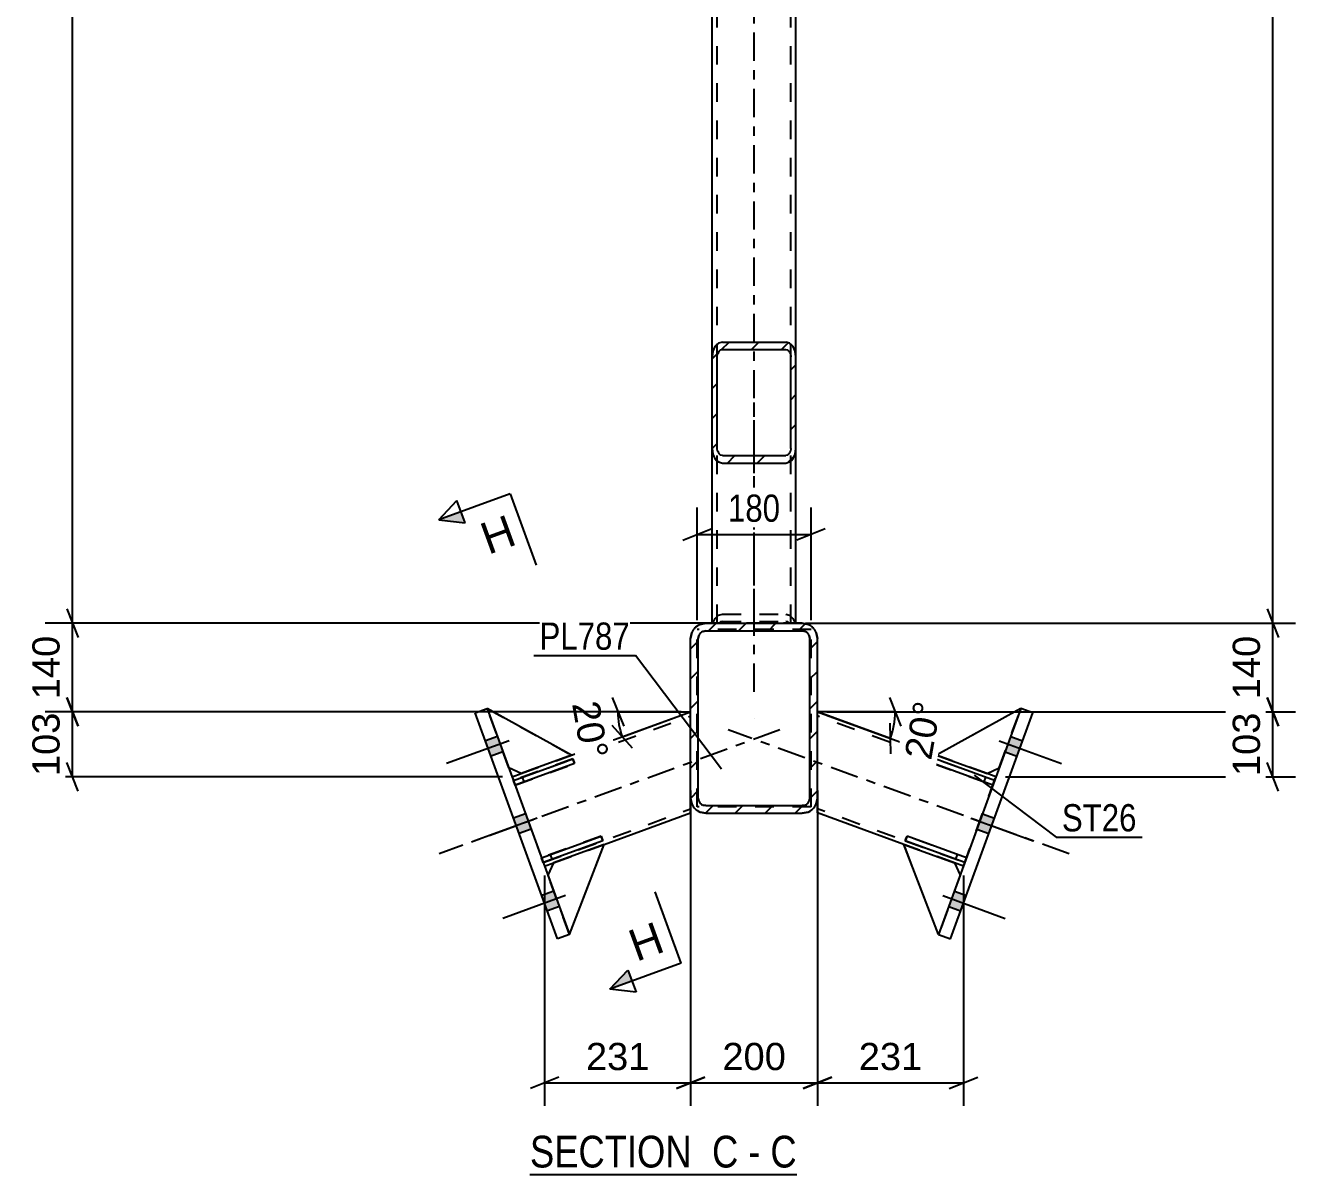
# Model space of a CAD drawing. Header units: millimetres. Extents: x 0 to 1189, y 0 to 841.
# Drawn here: x 464.8 to 598.4, y 468.5 to 589.4 of the extents above; entities that cross this region are included whole.
import ezdxf

# ---------------------------------------------------------------- set-up
doc = ezdxf.new("R2010")
doc.units = ezdxf.units.MM
doc.linetypes.add('DXK_LINE_DOT2', pattern=[3.9198, 1.9599, -1.9599])
doc.linetypes.add('DXK_LINE_DOT3', pattern=[5.9187, 2.979, -0.9799, 0.9799, -0.9799])
doc.styles.add('Arial', font='ARIAL.TTF', dxfattribs={"height": 0.2})
doc.styles.add('Arial Narrow', font='ARIALN.TTF', dxfattribs={"height": 0.2})

# ---------------------------------------------------------------- blocks, each defined once
blk = doc.blocks.new('Unknown-348435410-12 - 3213')
at = {"color": 6, "linetype": 'Continuous'}
blk.add_line((517.87, 468.47), (545.94, 468.47), dxfattribs=at)
at = {"color": 0, "linetype": 'Continuous'}
for points in [[(535.98, 469.22), (535.98, 472.72), (517.87, 472.72), (517.87, 469.22)], [(539.8, 469.22), (539.8, 472.72), (537.03, 472.72), (537.03, 469.22)], [(542.12, 469.22), (542.12, 472.72), (540.85, 472.72), (540.85, 469.22)], [(545.94, 469.22), (545.94, 472.72), (543.17, 472.72), (543.17, 469.22)]]:
    blk.add_wipeout(points, dxfattribs=at)
at = {"color": 7, "linetype": 'Continuous', "style": 'Arial Narrow'}
for s, p in [('SECTION ', (517.87, 469.22)), ('C', (537.03, 469.22)), ('C', (543.17, 469.22)), ('-', (540.85, 469.22))]:
    blk.add_text(s, height=3.34, dxfattribs=at).set_placement(p)
blk = doc.blocks.new('Part-348435410-3260 - 3213')
at = {"color": 2, "linetype": 'Continuous'}
for p, q in [((560.37, 511.87), (560.51, 512.24)), ((566.77, 509.96), (560.51, 512.24)), ((560.33, 511.74), (560.37, 511.87)), ((566.59, 509.46), (560.33, 511.74)), ((566.59, 509.46), (566.77, 509.96))]:
    blk.add_line(p, q, dxfattribs=at)
at = {"color": 7, "linetype": 'DXK_LINE_DOT2'}
for p, q in [((560.37, 511.87), (560.37, 511.87)), ((565.65, 509.8), (565.83, 510.3))]:
    blk.add_line(p, q, dxfattribs=at)
blk = doc.blocks.new('Part-348435410-3396 - 3213')
at = {"color": 7, "linetype": 'DXK_LINE_DOT2'}
for p, q in [((515.65, 511.28), (513.37, 517.54)), ((513.37, 517.54), (522.25, 512.62)), ((522.25, 512.62), (516.93, 510.68)), ((516.93, 510.68), (515.65, 511.28))]:
    blk.add_line(p, q, dxfattribs=at)
blk = doc.blocks.new('Part-348435410-3394 - 3213')
at = {"color": 7, "linetype": 'DXK_LINE_DOT2'}
for p, q in [((522.39, 512.24), (516.13, 509.96)), ((522.57, 511.74), (522.39, 512.24)), ((516.31, 509.46), (522.57, 511.74)), ((516.13, 509.96), (516.31, 509.46)), ((517.25, 509.8), (517.07, 510.3))]:
    blk.add_line(p, q, dxfattribs=at)
blk = doc.blocks.new('Part-348435410-3409 - 3213')
at = {"color": 2, "linetype": 'Continuous'}
for p, q in [((557.23, 503.22), (562.55, 501.28)), ((560.87, 493.74), (557.23, 503.22)), ((562.55, 501.28), (563.15, 500))]:
    blk.add_line(p, q, dxfattribs=at)
at = {"color": 7, "linetype": 'DXK_LINE_DOT2'}
blk.add_line((563.15, 500), (560.87, 493.74), dxfattribs=at)
blk = doc.blocks.new('Part-348435410-3410 - 3213')
at = {"color": 7, "linetype": 'DXK_LINE_DOT2'}
for p, q in [((557.23, 503.22), (562.55, 501.28)), ((560.87, 493.74), (557.23, 503.22)), ((562.55, 501.28), (563.15, 500)), ((563.15, 500), (560.87, 493.74))]:
    blk.add_line(p, q, dxfattribs=at)
blk = doc.blocks.new('Part-348435410-3342 - 3213')
at = {"color": 7, "linetype": 'DXK_LINE_DOT2'}
for p, q in [((545.85, 719.17), (537.05, 719.17)), ((537.05, 691.1), (537.05, 719.17)), ((537.58, 526.51), (537.58, 719.17)), ((545.32, 526.51), (545.32, 719.17)), ((545.85, 691.1), (545.85, 719.17)), ((537.05, 526.51), (537.05, 554.56)), ((545.85, 526.51), (545.85, 554.56)), ((537.05, 526.51), (537.13, 526.51)), ((537.13, 526.51), (537.36, 526.51)), ((537.36, 526.51), (537.71, 526.51)), ((537.58, 526.51), (537.62, 526.51)), ((537.62, 526.51), (537.58, 526.51)), ((537.58, 526.51), (537.62, 526.51)), ((537.62, 526.51), (537.74, 526.51)), ((537.74, 526.51), (537.62, 526.51)), ((537.62, 526.51), (537.71, 526.51)), ((537.71, 526.51), (537.77, 526.51)), ((537.71, 526.51), (538.12, 526.51)), ((537.74, 526.51), (537.91, 526.51)), ((537.91, 526.51), (537.74, 526.51)), ((537.91, 526.51), (538.12, 526.51)), ((538.12, 526.51), (537.91, 526.51)), ((538.12, 526.51), (544.78, 526.51)), ((538.12, 526.51), (544.78, 526.51)), ((538.12, 526.51), (544.78, 526.51)), ((544.78, 526.51), (544.99, 526.51)), ((544.99, 526.51), (544.78, 526.51)), ((544.78, 526.51), (545.19, 526.51)), ((544.99, 526.51), (545.16, 526.51)), ((545.16, 526.51), (544.99, 526.51)), ((545.32, 526.51), (545.13, 526.51)), ((545.16, 526.51), (545.28, 526.51)), ((545.28, 526.51), (545.16, 526.51)), ((545.19, 526.51), (545.54, 526.51)), ((545.28, 526.51), (545.32, 526.51)), ((545.32, 526.51), (545.28, 526.51)), ((545.54, 526.51), (545.77, 526.51)), ((545.77, 526.51), (545.85, 526.51))]:
    blk.add_line(p, q, dxfattribs=at)
at = {"color": 7, "linetype": 'DXK_LINE_DOT3'}
blk.add_line((541.45, 526.51), (541.45, 719.17), dxfattribs=at)
at = {"color": 2, "linetype": 'Continuous'}
for p, q in [((537.05, 554.56), (537.05, 691.1)), ((545.85, 554.56), (545.85, 691.1)), ((537.05, 526.51), (537.05, 526.51)), ((537.05, 526.51), (537.05, 526.51)), ((537.05, 526.51), (537.05, 526.51)), ((537.13, 526.51), (537.05, 526.51)), ((537.36, 526.51), (537.13, 526.51)), ((537.36, 526.51), (537.58, 526.51)), ((537.58, 526.51), (537.58, 526.51)), ((537.58, 526.51), (537.58, 526.51)), ((537.77, 526.51), (538.12, 526.51)), ((538.12, 526.51), (544.78, 526.51)), ((545.13, 526.51), (544.78, 526.51)), ((545.32, 526.51), (545.32, 526.51)), ((545.32, 526.51), (545.32, 526.51)), ((545.54, 526.51), (545.32, 526.51)), ((545.77, 526.51), (545.54, 526.51)), ((545.85, 526.51), (545.77, 526.51)), ((545.85, 526.51), (545.85, 526.51)), ((545.85, 526.51), (545.85, 526.51)), ((545.85, 526.51), (545.85, 526.51))]:
    blk.add_line(p, q, dxfattribs=at)
blk = doc.blocks.new('Part-348435410-3375 - 3213')
at = {"linetype": 'Continuous'}
h = blk.add_hatch(dxfattribs=at)
h.set_pattern_fill('', scale=0.7, style=0, pattern_type=0)
h.set_pattern_definition([(45, (537.0507, 544.917), (-1.57154, 1.57154), [])])
h.paths.add_polyline_path([(537.05, 554.56), (537.05, 544.92), (537.13, 544.33), (537.36, 543.83), (537.71, 543.49), (538.12, 543.37), (544.78, 543.37), (545.19, 543.49), (545.54, 543.83), (545.77, 544.33), (545.85, 544.92), (545.85, 554.56), (545.77, 555.15), (545.54, 555.66), (545.19, 555.99), (544.78, 556.11), (538.12, 556.11), (537.71, 555.99), (537.36, 555.66), (537.13, 555.15)])
h.paths.add_polyline_path([(537.74, 555.11), (537.91, 555.28), (538.12, 555.34), (544.78, 555.34), (544.99, 555.28), (545.16, 555.11), (545.28, 554.86), (545.32, 554.56), (545.32, 544.92), (545.28, 544.62), (545.16, 544.37), (544.99, 544.2), (544.78, 544.15), (538.12, 544.15), (537.91, 544.2), (537.74, 544.37), (537.62, 544.62), (537.58, 544.92), (537.58, 554.56), (537.62, 554.86)])
at = {"color": 2, "linetype": 'Continuous'}
for p, q in [((538.12, 556.11), (537.71, 555.99)), ((538.12, 556.11), (544.78, 556.11)), ((545.19, 555.99), (544.78, 556.11)), ((537.13, 555.15), (537.05, 554.56)), ((537.58, 554.56), (537.62, 554.86)), ((537.91, 555.28), (538.12, 555.34)), ((538.12, 555.34), (544.78, 555.34)), ((544.78, 555.34), (544.99, 555.28)), ((545.28, 554.86), (545.32, 554.56)), ((545.85, 554.56), (545.77, 555.15)), ((537.05, 544.92), (537.05, 554.56)), ((537.58, 544.92), (537.58, 554.56)), ((545.32, 544.92), (545.32, 554.56)), ((545.85, 544.92), (545.85, 554.56)), ((537.05, 526.51), (537.05, 544.92)), ((537.05, 544.92), (537.13, 544.33)), ((537.62, 544.62), (537.58, 544.92)), ((538.12, 544.15), (537.91, 544.2)), ((538.12, 544.15), (544.78, 544.15)), ((544.99, 544.2), (544.78, 544.15)), ((545.32, 544.92), (545.28, 544.62)), ((545.77, 544.33), (545.85, 544.92)), ((545.85, 526.51), (545.85, 544.92)), ((537.71, 543.49), (538.12, 543.37)), ((538.12, 543.37), (544.78, 543.37)), ((544.78, 543.37), (545.19, 543.49)), ((537.05, 526.51), (537.05, 526.51)), ((537.05, 526.51), (537.05, 526.51)), ((537.13, 526.51), (537.05, 526.51)), ((537.05, 526.51), (537.13, 526.51)), ((537.13, 526.51), (537.58, 526.51)), ((537.36, 526.51), (537.13, 526.51)), ((537.71, 526.51), (537.36, 526.51)), ((537.58, 526.51), (537.58, 526.51)), ((537.58, 526.51), (537.58, 526.51)), ((537.62, 526.51), (537.58, 526.51)), ((537.74, 526.51), (537.62, 526.51)), ((538.12, 526.51), (537.71, 526.51)), ((537.77, 526.51), (537.74, 526.51)), ((537.77, 526.51), (537.77, 526.51)), ((538.12, 526.51), (544.78, 526.51)), ((545.19, 526.51), (544.78, 526.51)), ((545.16, 526.51), (545.13, 526.51)), ((545.13, 526.51), (545.13, 526.51)), ((545.28, 526.51), (545.16, 526.51)), ((545.54, 526.51), (545.19, 526.51)), ((545.32, 526.51), (545.28, 526.51)), ((545.32, 526.51), (545.32, 526.51)), ((545.32, 526.51), (545.32, 526.51)), ((545.77, 526.51), (545.32, 526.51)), ((545.77, 526.51), (545.54, 526.51)), ((545.77, 526.51), (545.85, 526.51)), ((545.85, 526.51), (545.77, 526.51)), ((545.85, 526.51), (545.85, 526.51))]:
    blk.add_line(p, q, dxfattribs=at)
at = {"color": 7, "linetype": 'DXK_LINE_DOT2'}
for p, q in [((537.05, 544.92), (537.05, 554.56)), ((537.58, 526.51), (537.58, 554.56)), ((545.32, 526.51), (545.32, 554.56)), ((545.85, 544.92), (545.85, 554.56)), ((537.13, 526.51), (537.36, 527.02)), ((537.36, 527.02), (537.71, 527.36)), ((537.71, 527.36), (538.12, 527.48)), ((537.91, 526.64), (537.77, 526.51)), ((538.12, 526.7), (537.91, 526.64)), ((538.12, 527.48), (544.78, 527.48)), ((538.12, 526.7), (544.78, 526.7)), ((544.78, 527.48), (545.19, 527.36)), ((544.99, 526.64), (544.78, 526.7)), ((545.13, 526.51), (544.99, 526.64)), ((545.19, 527.36), (545.54, 527.02)), ((545.54, 527.02), (545.77, 526.51)), ((537.58, 526.51), (537.62, 526.51)), ((537.58, 526.51), (537.62, 526.51)), ((537.62, 526.51), (537.77, 526.51)), ((537.62, 526.51), (537.74, 526.51)), ((537.74, 526.51), (537.91, 526.51)), ((537.91, 526.51), (538.12, 526.51)), ((538.12, 526.51), (544.78, 526.51)), ((544.78, 526.51), (544.99, 526.51)), ((544.99, 526.51), (545.16, 526.51)), ((545.32, 526.51), (545.13, 526.51)), ((545.16, 526.51), (545.19, 526.51)), ((545.19, 526.51), (545.28, 526.51)), ((545.28, 526.51), (545.32, 526.51))]:
    blk.add_line(p, q, dxfattribs=at)
at = {"color": 7, "linetype": 'DXK_LINE_DOT3'}
blk.add_line((541.45, 519.28), (541.45, 549.74), dxfattribs=at)
at = {"color": 2, "linetype": 'Continuous'}
for centre, radius, start, end in [((538.5, 554.83), 1.41, 124.1732, 166.5319), ((538.31, 554.7), 0.703, 124.1732, 166.5319), ((544.59, 554.7), 0.703, 13.4681, 55.8268), ((544.4, 554.83), 1.41, 13.4681, 55.8268), ((538.5, 544.65), 1.41, 193.4681, 235.8268), ((538.31, 544.79), 0.703, 193.4681, 235.8268), ((544.59, 544.79), 0.703, 304.1732, 346.5319), ((544.4, 544.65), 1.41, 304.1732, 346.5319)]:
    blk.add_arc(centre, radius, start, end, dxfattribs=at)
blk = doc.blocks.new('Part-348435410-3391 - 3213')
at = {"color": 2, "linetype": 'Continuous'}
for p, q in [((519.09, 501.82), (525.36, 504.1)), ((525.36, 504.1), (525.54, 503.6)), ((525.54, 503.6), (519.27, 501.32)), ((519.27, 501.32), (519.09, 501.82))]:
    blk.add_line(p, q, dxfattribs=at)
at = {"color": 7, "linetype": 'DXK_LINE_DOT2'}
blk.add_line((520.21, 501.66), (520.03, 502.16), dxfattribs=at)
blk = doc.blocks.new('Part-348435410-3392 - 3213')
at = {"color": 2, "linetype": 'Continuous'}
for p, q in [((516.13, 509.96), (522.39, 512.24)), ((522.39, 512.24), (522.57, 511.74)), ((522.57, 511.74), (516.31, 509.46)), ((516.31, 509.46), (516.13, 509.96))]:
    blk.add_line(p, q, dxfattribs=at)
at = {"color": 7, "linetype": 'DXK_LINE_DOT2'}
blk.add_line((517.25, 509.8), (517.07, 510.3), dxfattribs=at)
blk = doc.blocks.new('Part-348435410-3393 - 3213')
at = {"color": 7, "linetype": 'DXK_LINE_DOT2'}
for p, q in [((525.36, 504.1), (519.09, 501.82)), ((525.54, 503.6), (525.36, 504.1)), ((519.27, 501.32), (525.54, 503.6)), ((519.09, 501.82), (519.27, 501.32)), ((520.21, 501.66), (520.03, 502.16))]:
    blk.add_line(p, q, dxfattribs=at)
blk = doc.blocks.new('Part-348435410-3395 - 3213')
at = {"color": 2, "linetype": 'Continuous'}
for p, q in [((522.25, 512.62), (513.37, 517.54)), ((522.25, 512.62), (516.93, 510.68)), ((516.93, 510.68), (515.65, 511.28))]:
    blk.add_line(p, q, dxfattribs=at)
at = {"color": 7, "linetype": 'DXK_LINE_DOT2'}
blk.add_line((515.65, 511.28), (513.37, 517.54), dxfattribs=at)
blk = doc.blocks.new('Part-348435410-3397 - 3213')
at = {"color": 2, "linetype": 'Continuous'}
for p, q in [((525.68, 503.22), (520.35, 501.28)), ((522.03, 493.74), (525.68, 503.22)), ((520.35, 501.28), (519.75, 500))]:
    blk.add_line(p, q, dxfattribs=at)
at = {"color": 7, "linetype": 'DXK_LINE_DOT2'}
blk.add_line((522.03, 493.74), (519.75, 500), dxfattribs=at)
blk = doc.blocks.new('Part-348435410-3398 - 3213')
at = {"color": 7, "linetype": 'DXK_LINE_DOT2'}
for p, q in [((525.68, 503.22), (520.35, 501.28)), ((522.03, 493.74), (525.68, 503.22)), ((520.35, 501.28), (519.75, 500)), ((519.75, 500), (522.03, 493.74))]:
    blk.add_line(p, q, dxfattribs=at)
blk = doc.blocks.new('Part-348435410-3411 - 3213')
at = {"color": 2, "linetype": 'Continuous'}
for p, q in [((569.53, 517.54), (560.65, 512.62)), ((560.65, 512.62), (565.97, 510.68)), ((565.97, 510.68), (567.25, 511.28))]:
    blk.add_line(p, q, dxfattribs=at)
at = {"color": 7, "linetype": 'DXK_LINE_DOT2'}
blk.add_line((567.25, 511.28), (569.53, 517.54), dxfattribs=at)
blk = doc.blocks.new('Part-348435410-3412 - 3213')
at = {"color": 7, "linetype": 'DXK_LINE_DOT2'}
for p, q in [((569.53, 517.54), (560.65, 512.62)), ((567.25, 511.28), (569.53, 517.54)), ((560.65, 512.62), (565.97, 510.68)), ((565.97, 510.68), (567.25, 511.28))]:
    blk.add_line(p, q, dxfattribs=at)
blk = doc.blocks.new('Part-348435410-3413 - 3213')
at = {"color": 2, "linetype": 'Continuous'}
for p, q in [((557.36, 503.6), (557.5, 503.97)), ((557.5, 503.97), (557.55, 504.1)), ((563.81, 501.82), (557.55, 504.1)), ((563.63, 501.32), (557.36, 503.6)), ((563.63, 501.32), (563.81, 501.82))]:
    blk.add_line(p, q, dxfattribs=at)
at = {"color": 7, "linetype": 'DXK_LINE_DOT2'}
for p, q in [((557.5, 503.97), (557.5, 503.97)), ((562.69, 501.66), (562.87, 502.16))]:
    blk.add_line(p, q, dxfattribs=at)
blk = doc.blocks.new('Part-348435410-3414 - 3213')
at = {"color": 7, "linetype": 'DXK_LINE_DOT2'}
for p, q in [((557.55, 504.1), (557.36, 503.6)), ((563.81, 501.82), (557.55, 504.1)), ((557.36, 503.6), (563.63, 501.32)), ((562.69, 501.66), (562.87, 502.16)), ((563.63, 501.32), (563.81, 501.82))]:
    blk.add_line(p, q, dxfattribs=at)
blk = doc.blocks.new('Part-348435410-3415 - 3213')
at = {"color": 7, "linetype": 'DXK_LINE_DOT2'}
for p, q in [((560.51, 512.24), (560.33, 511.74)), ((566.77, 509.96), (560.51, 512.24)), ((560.33, 511.74), (566.59, 509.46)), ((565.65, 509.8), (565.83, 510.3)), ((566.59, 509.46), (566.77, 509.96))]:
    blk.add_line(p, q, dxfattribs=at)
blk = doc.blocks.new('Part-348435410-24786 - 3213')
at = {"color": 7, "linetype": 'DXK_LINE_DOT2'}
for p, q in [((516.13, 509.96), (534.78, 516.75)), ((534.78, 508.11), (534.78, 517.18)), ((534.78, 516.72), (534.78, 516.75)), ((516.93, 510.68), (522.25, 512.62)), ((515.99, 510.34), (519.41, 500.94)), ((519.27, 501.32), (534.78, 506.96)), ((534.78, 506.96), (534.78, 507.39)), ((520.35, 501.28), (525.68, 503.22))]:
    blk.add_line(p, q, dxfattribs=at)
at = {"color": 2, "linetype": 'Continuous'}
for p, q in [((522.25, 512.62), (534.78, 517.18)), ((515.99, 510.34), (516.93, 510.68)), ((534.78, 506.54), (534.78, 508.11)), ((525.68, 503.22), (534.78, 506.54)), ((519.41, 500.94), (520.35, 501.28))]:
    blk.add_line(p, q, dxfattribs=at)
at = {"color": 7, "linetype": 'DXK_LINE_DOT3'}
blk.add_line((544.18, 515.28), (508.3, 502.22), dxfattribs=at)
blk = doc.blocks.new('Bolt-348435410-24810 - 3213')
at = {"linetype": 'Continuous'}
for points in [[(515.03, 512.97), (514.44, 514.6), (513.19, 514.14), (513.78, 512.51)], [(515.03, 512.97), (514.44, 514.6), (513.19, 514.14), (513.78, 512.51)], [(515.03, 512.97), (514.44, 514.6), (513.19, 514.14), (513.78, 512.51)], [(518, 504.82), (517.4, 506.45), (516.15, 506), (516.74, 504.37)], [(518, 504.82), (517.4, 506.45), (516.15, 506), (516.74, 504.37)], [(520.96, 496.68), (520.37, 498.31), (519.12, 497.85), (519.71, 496.22)], [(520.96, 496.68), (520.37, 498.31), (519.12, 497.85), (519.71, 496.22)], [(520.96, 496.68), (520.37, 498.31), (519.12, 497.85), (519.71, 496.22)]]:
    blk.add_hatch(color=1, dxfattribs=at).paths.add_polyline_path(points)
at = {"color": 1, "linetype": 'Continuous'}
for p, q in [((515.68, 514.12), (509.1, 511.73)), ((515.68, 514.12), (509.1, 511.73)), ((515.68, 514.12), (509.1, 511.73)), ((514.44, 514.6), (513.19, 514.14)), ((514.44, 514.6), (513.19, 514.14)), ((514.44, 514.6), (513.19, 514.14)), ((515.03, 512.97), (513.78, 512.51)), ((515.03, 512.97), (513.78, 512.51)), ((515.03, 512.97), (513.78, 512.51)), ((518.64, 505.98), (512.06, 503.59)), ((518.64, 505.98), (512.06, 503.59)), ((517.4, 506.45), (516.15, 506)), ((517.4, 506.45), (516.15, 506)), ((518, 504.82), (516.74, 504.37)), ((518, 504.82), (516.74, 504.37)), ((521.6, 497.84), (515.03, 495.44)), ((521.6, 497.84), (515.03, 495.44)), ((521.6, 497.84), (515.03, 495.44)), ((520.37, 498.31), (519.12, 497.85)), ((520.37, 498.31), (519.12, 497.85)), ((520.37, 498.31), (519.12, 497.85)), ((520.96, 496.68), (519.71, 496.22)), ((520.96, 496.68), (519.71, 496.22)), ((520.96, 496.68), (519.71, 496.22))]:
    blk.add_line(p, q, dxfattribs=at)
blk = doc.blocks.new('Part-348435410-24785 - 3213')
at = {"linetype": 'Continuous'}
h = blk.add_hatch(dxfattribs=at)
h.set_pattern_fill('', scale=0.7, style=0, pattern_type=0)
h.set_pattern_definition([(45, (534.784, 508.106), (-1.57154, 1.57154), [])])
h.paths.add_polyline_path([(534.78, 524.91), (534.78, 508.11), (534.91, 507.49), (535.25, 506.97), (535.77, 506.63), (536.38, 506.51), (546.52, 506.51), (547.13, 506.63), (547.65, 506.97), (548, 507.49), (548.12, 508.11), (548.12, 524.91), (548, 525.52), (547.65, 526.04), (547.13, 526.38), (546.52, 526.51), (536.38, 526.51), (535.77, 526.38), (535.25, 526.04), (534.91, 525.52)])
h.paths.add_polyline_path([(535.82, 525.47), (536.08, 525.65), (536.38, 525.71), (546.52, 525.71), (546.82, 525.65), (547.08, 525.47), (547.26, 525.21), (547.32, 524.91), (547.32, 508.11), (547.26, 507.8), (547.08, 507.54), (546.82, 507.37), (546.52, 507.31), (536.38, 507.31), (536.08, 507.37), (535.82, 507.54), (535.64, 507.8), (535.58, 508.11), (535.58, 524.91), (535.64, 525.21)])
at = {"color": 7, "linetype": 'DXK_LINE_DOT2'}
for p, q in [((534.78, 524.91), (534.91, 525.52)), ((535.77, 526.38), (536.38, 526.51)), ((536.38, 525.71), (536.08, 525.65)), ((546.52, 526.51), (536.38, 526.51)), ((536.38, 525.71), (546.52, 525.71)), ((546.52, 526.51), (547.13, 526.38)), ((546.82, 525.65), (546.52, 525.71)), ((548, 525.52), (548.12, 524.91)), ((534.78, 508.11), (534.78, 524.91)), ((535.64, 525.21), (535.58, 524.91)), ((535.58, 508.11), (535.58, 524.91)), ((547.32, 524.91), (547.26, 525.21)), ((547.32, 508.11), (547.32, 524.91)), ((548.12, 508.11), (548.12, 524.91)), ((534.91, 507.49), (534.78, 508.11)), ((535.58, 508.11), (535.64, 507.8)), ((547.26, 507.8), (547.32, 508.11)), ((548.12, 508.11), (548, 507.49)), ((536.38, 506.51), (535.77, 506.63)), ((536.08, 507.37), (536.38, 507.31)), ((536.38, 507.31), (546.52, 507.31)), ((546.52, 507.31), (546.82, 507.37)), ((547.13, 506.63), (546.52, 506.51)), ((536.38, 506.51), (546.52, 506.51))]:
    blk.add_line(p, q, dxfattribs=at)
at = {"color": 2, "linetype": 'Continuous'}
for p, q in [((534.91, 525.52), (534.78, 524.91)), ((536.38, 526.51), (535.77, 526.38)), ((536.08, 525.65), (536.38, 525.71)), ((536.38, 526.51), (546.52, 526.51)), ((536.38, 525.71), (546.52, 525.71)), ((547.13, 526.38), (546.52, 526.51)), ((546.52, 525.71), (546.82, 525.65)), ((548.12, 524.91), (548, 525.52)), ((534.78, 508.11), (534.78, 524.91)), ((535.58, 524.91), (535.64, 525.21)), ((535.58, 508.11), (535.58, 524.91)), ((547.26, 525.21), (547.32, 524.91)), ((547.32, 508.11), (547.32, 524.91)), ((548.12, 508.11), (548.12, 524.91)), ((534.78, 508.11), (534.91, 507.49)), ((535.64, 507.8), (535.58, 508.11)), ((547.32, 508.11), (547.26, 507.8)), ((548, 507.49), (548.12, 508.11)), ((535.77, 506.63), (536.38, 506.51)), ((536.38, 507.31), (536.08, 507.37)), ((536.38, 507.31), (546.52, 507.31)), ((546.82, 507.37), (546.52, 507.31)), ((546.52, 506.51), (547.13, 506.63)), ((536.38, 506.51), (546.52, 506.51))]:
    blk.add_line(p, q, dxfattribs=at)
at = {"color": 7, "linetype": 'DXK_LINE_DOT3'}
blk.add_line((541.45, 516.51), (541.45, 516.51), dxfattribs=at)
at = {"color": 7, "linetype": 'DXK_LINE_DOT2'}
for centre, radius, start, end in [((536.38, 524.91), 1.6, 112.5, 157.5), ((536.38, 524.91), 0.8, 112.5, 157.5), ((546.52, 524.91), 0.8, 22.5, 67.5), ((546.52, 524.91), 1.6, 22.5, 67.5), ((536.38, 508.11), 1.6, 202.5, 247.5), ((536.38, 508.11), 0.8, 202.5, 247.5), ((546.52, 508.11), 0.8, 292.5, 337.5), ((546.52, 508.11), 1.6, 292.5, 337.5)]:
    blk.add_arc(centre, radius, start, end, dxfattribs=at)
at = {"color": 2, "linetype": 'Continuous'}
for centre, radius, start, end in [((536.38, 524.91), 1.6, 112.5, 157.5), ((536.38, 524.91), 0.8, 112.5, 157.5), ((546.52, 524.91), 0.8, 22.5, 67.5), ((546.52, 524.91), 1.6, 22.5, 67.5), ((536.38, 508.11), 1.6, 202.5, 247.5), ((536.38, 508.11), 0.8, 202.5, 247.5), ((546.52, 508.11), 0.8, 292.5, 337.5), ((546.52, 508.11), 1.6, 292.5, 337.5)]:
    blk.add_arc(centre, radius, start, end, dxfattribs=at)
blk = doc.blocks.new('Part-348435410-24798 - 3213')
at = {"color": 2, "linetype": 'Continuous'}
for p, q in [((548.12, 517.18), (560.65, 512.62)), ((566.91, 510.34), (565.97, 510.68)), ((548.12, 507.06), (548.12, 508.11)), ((548.12, 506.6), (548.12, 507.06)), ((548.12, 506.54), (548.12, 506.6)), ((557.23, 503.22), (548.12, 506.54)), ((563.49, 500.94), (562.55, 501.28))]:
    blk.add_line(p, q, dxfattribs=at)
at = {"color": 7, "linetype": 'DXK_LINE_DOT2'}
for p, q in [((548.12, 508.11), (548.12, 517.18)), ((566.77, 509.96), (548.12, 516.75)), ((548.12, 516.72), (548.12, 516.75)), ((565.97, 510.68), (560.65, 512.62)), ((563.49, 500.94), (566.91, 510.34)), ((548.12, 506.78), (548.12, 507.06)), ((563.63, 501.32), (548.12, 506.96)), ((562.55, 501.28), (557.23, 503.22))]:
    blk.add_line(p, q, dxfattribs=at)
at = {"color": 7, "linetype": 'DXK_LINE_DOT3'}
blk.add_line((574.6, 502.22), (538.72, 515.28), dxfattribs=at)
blk = doc.blocks.new('Part-348435410-24799 - 3213')
at = {"color": 2, "linetype": 'Continuous'}
for p, q in [((569.53, 517.54), (560.87, 493.74)), ((570.79, 517.09), (569.53, 517.54)), ((562.12, 493.28), (570.79, 517.09)), ((560.87, 493.74), (562.12, 493.28))]:
    blk.add_line(p, q, dxfattribs=at)
blk = doc.blocks.new('Part-348435410-24800 - 3213')
at = {"color": 2, "linetype": 'Continuous'}
for p, q in [((512.12, 517.09), (513.37, 517.54)), ((513.37, 517.54), (522.03, 493.74)), ((520.78, 493.28), (512.12, 517.09)), ((522.03, 493.74), (520.78, 493.28))]:
    blk.add_line(p, q, dxfattribs=at)
blk = doc.blocks.new('Part-348435410-24805 - 3213')
at = {"color": 7, "linetype": 'DXK_LINE_DOT2'}
for p, q in [((535.45, 507.17), (535.45, 525.84)), ((547.45, 525.84), (535.45, 525.84)), ((547.45, 507.17), (547.45, 525.84)), ((547.45, 507.17), (535.45, 507.17))]:
    blk.add_line(p, q, dxfattribs=at)
blk = doc.blocks.new('Bolt-348435410-24809 - 3213')
at = {"linetype": 'Continuous'}
for points in [[(569.12, 512.51), (569.71, 514.14), (568.46, 514.6), (567.87, 512.97)], [(569.12, 512.51), (569.71, 514.14), (568.46, 514.6), (567.87, 512.97)], [(569.12, 512.51), (569.71, 514.14), (568.46, 514.6), (567.87, 512.97)], [(566.16, 504.37), (566.75, 506), (565.5, 506.45), (564.9, 504.82)], [(566.16, 504.37), (566.75, 506), (565.5, 506.45), (564.9, 504.82)], [(563.19, 496.22), (563.79, 497.85), (562.53, 498.31), (561.94, 496.68)], [(563.19, 496.22), (563.79, 497.85), (562.53, 498.31), (561.94, 496.68)], [(563.19, 496.22), (563.79, 497.85), (562.53, 498.31), (561.94, 496.68)]]:
    blk.add_hatch(color=1, dxfattribs=at).paths.add_polyline_path(points)
at = {"color": 1, "linetype": 'Continuous'}
for p, q in [((567.23, 514.12), (573.8, 511.73)), ((567.23, 514.12), (573.8, 511.73)), ((567.23, 514.12), (573.8, 511.73)), ((568.46, 514.6), (569.71, 514.14)), ((568.46, 514.6), (569.71, 514.14)), ((568.46, 514.6), (569.71, 514.14)), ((567.87, 512.97), (569.12, 512.51)), ((567.87, 512.97), (569.12, 512.51)), ((567.87, 512.97), (569.12, 512.51)), ((564.26, 505.98), (570.84, 503.59)), ((564.26, 505.98), (570.84, 503.59)), ((565.5, 506.45), (566.75, 506)), ((565.5, 506.45), (566.75, 506)), ((564.9, 504.82), (566.16, 504.37)), ((564.9, 504.82), (566.16, 504.37)), ((561.3, 497.84), (567.87, 495.44)), ((561.3, 497.84), (567.87, 495.44)), ((561.3, 497.84), (567.87, 495.44)), ((562.53, 498.31), (563.79, 497.85)), ((562.53, 498.31), (563.79, 497.85)), ((562.53, 498.31), (563.79, 497.85)), ((561.94, 496.68), (563.19, 496.22)), ((561.94, 496.68), (563.19, 496.22)), ((561.94, 496.68), (563.19, 496.22))]:
    blk.add_line(p, q, dxfattribs=at)
blk = doc.blocks.new('StraightDimension-348435410-17229 - 3213')
at = {"color": 7, "linetype": 'Continuous'}
for p, q in [((469.12, 518.68), (470.32, 515.68)), ((533.78, 517.18), (466.87, 517.18)), ((469.72, 510.34), (469.72, 517.18)), ((470.32, 508.84), (469.12, 511.84)), ((514.99, 510.34), (466.87, 510.34))]:
    blk.add_line(p, q, dxfattribs=at)
at = {"color": 0}
blk.add_wipeout([(468.97, 517.69), (464.77, 517.69), (464.77, 509.82), (468.97, 509.82)], dxfattribs=at)
at = {"color": 3, "style": 'Arial'}
blk.add_text('103', height=2.865, rotation=90.0002, dxfattribs=at).set_placement((468.37, 510.42))
blk = doc.blocks.new('AngleDimension-348435410-24489 - 3213')
at = {"color": 7, "linetype": 'Continuous'}
for p, q in [((526.53, 518.68), (527.73, 515.68)), ((533.78, 517.18), (527.13, 517.18)), ((527.13, 517.18), (534.78, 517.18)), ((527.59, 514.56), (534.78, 517.18)), ((528.67, 513.35), (526.51, 515.76))]:
    blk.add_line(p, q, dxfattribs=at)
blk.add_arc((534.78, 517.18), 7.66, 180, 200, dxfattribs=at)
at = {"color": 0}
blk.add_wipeout([(522.85, 511.39), (526.99, 512.12), (525.73, 519.26), (521.59, 518.53)], dxfattribs=at)
at = {"color": 3, "style": 'Arial'}
blk.add_text('20°', height=2.865, rotation=-80.0021, dxfattribs=at).set_placement((522.29, 518.04))
blk = doc.blocks.new('StraightDimension-348435410-17227 - 3213')
at = {"color": 7, "linetype": 'Continuous'}
for p, q in [((470.32, 730.54), (469.12, 733.54)), ((514.99, 732.04), (466.87, 732.04)), ((469.72, 526.51), (469.72, 732.04)), ((469.12, 528.01), (470.32, 525.01)), ((537.59, 526.51), (466.87, 526.51))]:
    blk.add_line(p, q, dxfattribs=at)
at = {"color": 0}
blk.add_wipeout([(468.97, 634.32), (464.77, 634.32), (464.77, 624.23), (468.97, 624.23)], dxfattribs=at)
at = {"color": 3, "style": 'Arial'}
blk.add_text('3083', height=2.865, rotation=90.0002, dxfattribs=at).set_placement((468.37, 624.83))
blk = doc.blocks.new('StraightDimension-348435410-17228 - 3213')
at = {"color": 7, "linetype": 'Continuous'}
for p, q in [((469.12, 528.01), (470.32, 525.01)), ((537.59, 526.51), (466.87, 526.51)), ((469.72, 517.18), (469.72, 526.51)), ((470.32, 515.68), (469.12, 518.68)), ((533.78, 517.18), (466.87, 517.18))]:
    blk.add_line(p, q, dxfattribs=at)
at = {"color": 0}
blk.add_wipeout([(468.97, 525.78), (464.77, 525.78), (464.77, 517.91), (468.97, 517.91)], dxfattribs=at)
at = {"color": 3, "style": 'Arial'}
blk.add_text('140', height=2.865, rotation=90.0002, dxfattribs=at).set_placement((468.37, 518.51))
blk = doc.blocks.new('StraightDimension-348435410-17335 - 3213')
at = {"color": 7, "linetype": 'Continuous'}
for p, q in [((548.12, 508.92), (548.12, 475.72)), ((563.49, 499.94), (563.49, 475.72)), ((549.62, 478.72), (546.62, 477.52)), ((561.99, 477.52), (564.99, 478.72)), ((548.12, 478.12), (563.49, 478.12))]:
    blk.add_line(p, q, dxfattribs=at)
at = {"color": 0}
blk.add_wipeout([(559.74, 478.87), (559.74, 483.07), (551.87, 483.07), (551.87, 478.87)], dxfattribs=at)
at = {"color": 3, "style": 'Arial'}
blk.add_text('231', height=2.865, dxfattribs=at).set_placement((552.47, 479.47))
blk = doc.blocks.new('StraightDimension-348435410-17336 - 3213')
at = {"color": 7, "linetype": 'Continuous'}
for p, q in [((534.78, 508.92), (534.78, 475.72)), ((548.12, 508.92), (548.12, 475.72)), ((536.28, 478.72), (533.28, 477.52)), ((546.62, 477.52), (549.62, 478.72)), ((534.78, 478.12), (548.12, 478.12))]:
    blk.add_line(p, q, dxfattribs=at)
at = {"color": 0}
blk.add_wipeout([(545.39, 478.87), (545.39, 483.07), (537.52, 483.07), (537.52, 478.87)], dxfattribs=at)
at = {"color": 3, "style": 'Arial'}
blk.add_text('200', height=2.865, dxfattribs=at).set_placement((538.12, 479.47))
blk = doc.blocks.new('StraightDimension-348435410-17337 - 3213')
at = {"color": 7, "linetype": 'Continuous'}
for p, q in [((534.78, 508.92), (534.78, 475.72)), ((519.41, 499.94), (519.41, 475.72)), ((520.91, 478.72), (517.91, 477.52)), ((533.28, 477.52), (536.28, 478.72)), ((519.41, 478.12), (534.78, 478.12))]:
    blk.add_line(p, q, dxfattribs=at)
at = {"color": 0}
blk.add_wipeout([(531.03, 478.87), (531.03, 483.07), (523.16, 483.07), (523.16, 478.87)], dxfattribs=at)
at = {"color": 3, "style": 'Arial'}
blk.add_text('231', height=2.865, dxfattribs=at).set_placement((523.76, 479.47))
blk = doc.blocks.new('AngleDimension-348435410-17742 - 3213')
at = {"color": 7, "linetype": 'Continuous'}
for p, q in [((555.7, 518.68), (556.9, 515.68)), ((556.3, 517.18), (548.12, 517.18)), ((555.81, 514.38), (548.12, 517.18)), ((549.06, 516.84), (555.81, 514.38)), ((555.86, 512.76), (555.76, 515.99))]:
    blk.add_line(p, q, dxfattribs=at)
blk.add_arc((548.12, 517.18), 8.18, 340, 0, dxfattribs=at)
at = {"color": 0}
blk.add_wipeout([(561.83, 518.44), (557.69, 519.17), (556.43, 512.03), (560.57, 511.3)], dxfattribs=at)
at = {"color": 3, "style": 'Arial'}
blk.add_text('20°', height=2.865, rotation=80.0021, dxfattribs=at).set_placement((560.08, 512))
blk = doc.blocks.new('StraightDimension-348435410-22633 - 3213')
at = {"color": 7, "linetype": 'Continuous'}
for p, q in [((535.45, 526.84), (535.45, 538.69)), ((547.45, 526.84), (547.45, 538.69)), ((533.95, 535.24), (536.95, 536.44)), ((548.95, 536.44), (545.95, 535.24)), ((535.45, 535.84), (547.45, 535.84))]:
    blk.add_line(p, q, dxfattribs=at)
at = {"color": 0}
blk.add_wipeout([(544.79, 536.59), (544.79, 540.79), (538.11, 540.79), (538.11, 536.59)], dxfattribs=at)
at = {"color": 3, "style": 'Arial Narrow'}
blk.add_text('180', height=2.863, dxfattribs=at).set_placement((538.71, 537.19))
blk = doc.blocks.new('StraightDimension-348435410-24509 - 3213')
at = {"color": 7, "linetype": 'Continuous'}
for p, q in [((596.64, 730.54), (595.44, 733.54)), ((567.91, 732.04), (598.44, 732.04)), ((596.04, 526.51), (596.04, 732.04)), ((595.44, 528.01), (596.64, 525.01)), ((546.85, 526.51), (598.44, 526.51))]:
    blk.add_line(p, q, dxfattribs=at)
at = {"color": 0}
blk.add_wipeout([(595.29, 634.32), (591.09, 634.32), (591.09, 624.23), (595.29, 624.23)], dxfattribs=at)
at = {"color": 3, "style": 'Arial'}
blk.add_text('3083', height=2.865, rotation=90.0002, dxfattribs=at).set_placement((594.69, 624.83))
blk = doc.blocks.new('StraightDimension-348435410-24510 - 3213')
at = {"color": 7, "linetype": 'Continuous'}
for p, q in [((595.44, 528.01), (596.64, 525.01)), ((546.85, 526.51), (598.44, 526.51)), ((596.04, 517.18), (596.04, 526.51)), ((596.64, 515.68), (595.44, 518.68)), ((549.12, 517.18), (598.44, 517.18))]:
    blk.add_line(p, q, dxfattribs=at)
at = {"color": 0}
blk.add_wipeout([(595.29, 525.78), (591.09, 525.78), (591.09, 517.91), (595.29, 517.91)], dxfattribs=at)
at = {"color": 3, "style": 'Arial'}
blk.add_text('140', height=2.865, rotation=90.0002, dxfattribs=at).set_placement((594.69, 518.51))
blk = doc.blocks.new('StraightDimension-348435410-24511 - 3213')
at = {"color": 7, "linetype": 'Continuous'}
for p, q in [((595.44, 518.68), (596.64, 515.68)), ((549.12, 517.18), (598.44, 517.18)), ((596.04, 510.34), (596.04, 517.18)), ((596.64, 508.84), (595.44, 511.84)), ((567.91, 510.34), (598.44, 510.34))]:
    blk.add_line(p, q, dxfattribs=at)
at = {"color": 0}
blk.add_wipeout([(595.29, 517.69), (591.09, 517.69), (591.09, 509.82), (595.29, 509.82)], dxfattribs=at)
at = {"color": 3, "style": 'Arial'}
blk.add_text('103', height=2.865, rotation=90.0002, dxfattribs=at).set_placement((594.69, 510.42))
blk = doc.blocks.new('SectionMark-348435410-17871 - 3213')
at = {"linetype": 'Continuous'}
for points in [[(510.62, 538.25), (511.05, 537.08), (508.27, 537.4)], [(528.18, 490), (528.61, 488.83), (526.26, 487.98)]]:
    blk.add_hatch(color=6, dxfattribs=at).paths.add_polyline_path(points)
at = {"color": 6, "linetype": 'Continuous'}
for p, q in [((508.27, 537.4), (510.19, 539.43)), ((511.05, 537.08), (510.19, 539.43)), ((508.27, 537.4), (511.05, 537.08)), ((526.26, 487.98), (528.18, 490)), ((528.18, 490), (529.03, 487.66)), ((529.03, 487.66), (526.26, 487.98))]:
    blk.add_line(p, q, dxfattribs=at)
at = {"color": 0, "linetype": 'Continuous'}
for points in [[(516.64, 534.86), (515.45, 538.15), (512.28, 536.99), (513.48, 533.7)], [(532.24, 492.01), (531.04, 495.3), (527.87, 494.15), (529.07, 490.86)]]:
    blk.add_wipeout(points, dxfattribs=at)
at = {"color": 6, "linetype": 'Continuous'}
for p, q in [((515.79, 540.13), (508.27, 537.4)), ((515.79, 540.13), (518.52, 532.62)), ((533.78, 490.71), (531.04, 498.23)), ((533.78, 490.71), (526.26, 487.98))]:
    blk.add_line(p, q, dxfattribs=at)
at = {"color": 3, "linetype": 'Continuous', "style": 'Arial'}
for p in [(513.48, 533.7), (529.07, 490.86)]:
    blk.add_text('H', height=3.34, rotation=20.002, dxfattribs=at).set_placement(p)
blk = doc.blocks.new('Mark-348435410-20717 - 3213')
at = {"color": 0}
blk.add_wipeout([(581.7, 504.6), (581.7, 507.6), (573.85, 507.6), (573.85, 504.6)], dxfattribs=at)
blk.add_wipeout([(581.7, 504.6), (581.7, 507.6), (573.85, 507.6), (573.85, 504.6)], dxfattribs=at)
at = {"color": 30, "linetype": 'Continuous'}
for p, q in [((564.6, 510.53), (573.25, 504)), ((573.25, 504), (582.3, 504))]:
    blk.add_line(p, q, dxfattribs=at)
at = {"color": 3, "style": 'Arial Narrow'}
blk.add_text('ST26', height=2.863, dxfattribs=at).set_placement((573.85, 504.6))
blk = doc.blocks.new('Mark-348435410-25036 - 3213')
at = {"color": 0}
blk.add_wipeout([(528.38, 523.72), (528.38, 526.72), (518.88, 526.72), (518.88, 523.72)], dxfattribs=at)
blk.add_wipeout([(528.38, 523.72), (528.38, 526.72), (518.88, 526.72), (518.88, 523.72)], dxfattribs=at)
at = {"color": 30, "linetype": 'Continuous'}
for p in [(518.28, 523.12), (538.01, 511.14)]:
    blk.add_line(p, (528.98, 523.12), dxfattribs=at)
at = {"color": 3, "style": 'Arial Narrow'}
blk.add_text('PL787', height=2.863, dxfattribs=at).set_placement((518.88, 523.72))

msp = doc.modelspace()

# ---------------------------------------------------------------- block references
for name in ['Part-348435410-3342 - 3213', 'Part-348435410-3375 - 3213', 'Part-348435410-24785 - 3213', 'Part-348435410-24805 - 3213', 'Part-348435410-24800 - 3213', 'Part-348435410-3396 - 3213', 'Part-348435410-3395 - 3213', 'Part-348435410-3411 - 3213', 'Part-348435410-3412 - 3213', 'Part-348435410-24799 - 3213', 'Part-348435410-24786 - 3213', 'Part-348435410-24798 - 3213', 'Bolt-348435410-24810 - 3213', 'Bolt-348435410-24809 - 3213', 'Part-348435410-3394 - 3213', 'Part-348435410-3392 - 3213', 'Part-348435410-3260 - 3213', 'Part-348435410-3415 - 3213', 'Part-348435410-3391 - 3213', 'Part-348435410-3393 - 3213', 'Part-348435410-3413 - 3213', 'Part-348435410-3414 - 3213', 'Part-348435410-3397 - 3213', 'Part-348435410-3398 - 3213', 'Part-348435410-3409 - 3213', 'Part-348435410-3410 - 3213', 'Unknown-348435410-12 - 3213']:
    msp.add_blockref(name, (0, 0))

# ---------------------------------------------------------------- next in the draw order: block references
for name in ['StraightDimension-348435410-17227 - 3213', 'StraightDimension-348435410-17229 - 3213', 'AngleDimension-348435410-17742 - 3213', 'StraightDimension-348435410-17335 - 3213']:
    msp.add_blockref(name, (0, 0))

# ---------------------------------------------------------------- next in the draw order: block references
for name in ['AngleDimension-348435410-24489 - 3213', 'StraightDimension-348435410-17336 - 3213']:
    msp.add_blockref(name, (0, 0))

# ---------------------------------------------------------------- next in the draw order: block references
for name in ['StraightDimension-348435410-17228 - 3213', 'StraightDimension-348435410-17337 - 3213']:
    msp.add_blockref(name, (0, 0))

# ---------------------------------------------------------------- next in the draw order: block references
msp.add_blockref('StraightDimension-348435410-22633 - 3213', (0, 0))

# ---------------------------------------------------------------- next in the draw order: block references
for name in ['StraightDimension-348435410-24509 - 3213', 'SectionMark-348435410-17871 - 3213']:
    msp.add_blockref(name, (0, 0))

# ---------------------------------------------------------------- next in the draw order: block references
for name in ['StraightDimension-348435410-24510 - 3213', 'Mark-348435410-25036 - 3213']:
    msp.add_blockref(name, (0, 0))

# ---------------------------------------------------------------- next in the draw order: block references
msp.add_blockref('StraightDimension-348435410-24511 - 3213', (0, 0))

# ---------------------------------------------------------------- next in the draw order: block references
msp.add_blockref('Mark-348435410-20717 - 3213', (0, 0))

doc.saveas('drawing.dxf')
